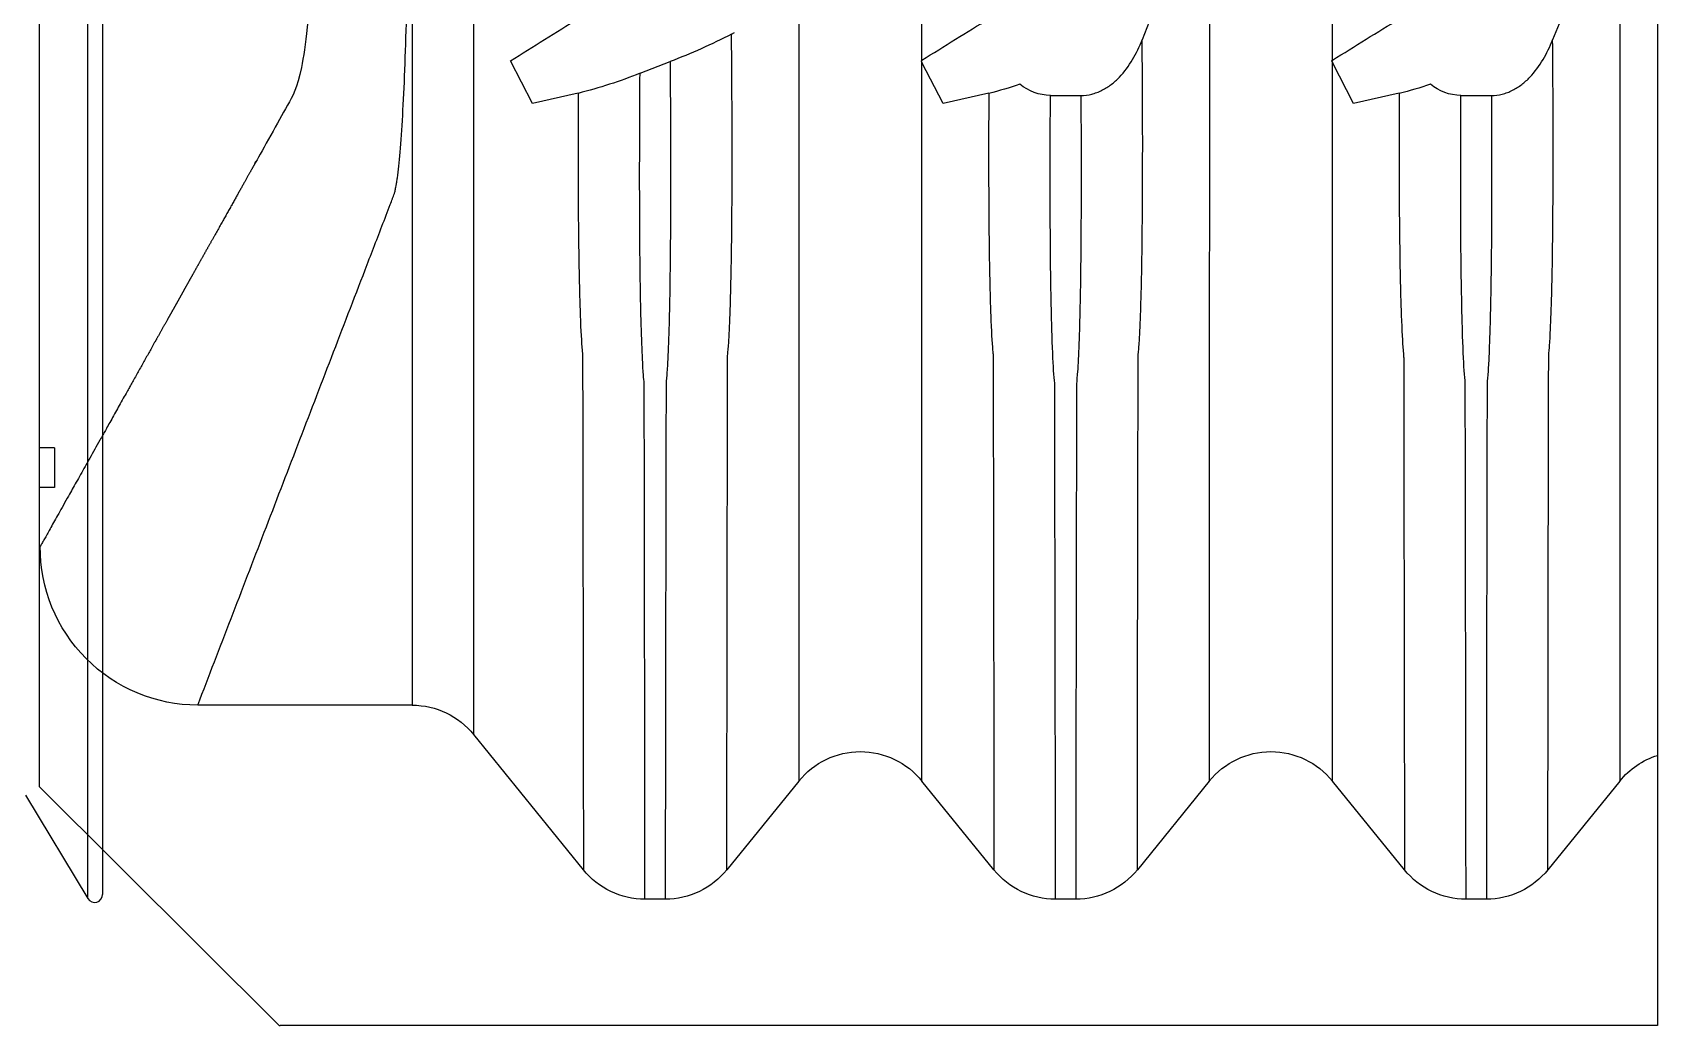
# Model space of a CAD drawing. Header units: millimetres. Extents: x -455371 to 117772, y -78417 to 116564.
# Drawn here: x -26137.2 to -25933, y 56343.5 to 56468.4 of the extents above; entities that cross this region are included whole.
import ezdxf

# ---------------------------------------------------------------- set-up
doc = ezdxf.new("R2010")
doc.units = ezdxf.units.MM
doc.layers.get('0').update_dxf_attribs({"color": 255})
doc.layers.add('BETON-STOP', color=141, linetype='Continuous')
doc.layers.add('Contorno-Cupolex', color=3, linetype='Continuous')
doc.layers.add('quote', color=5, linetype='Continuous', lineweight=15)

# ---------------------------------------------------------------- blocks, each defined once
blk = doc.blocks.new('Cupolex H50')
at = {"layer": 'Contorno-Cupolex', "linetype": 'Continuous'}
for p, q in [((19749.908, 10192.535), (19749.908, 10171.18)), ((19748.944, 10172.425), (19749.723, 10171.128))]:
    blk.add_line(p, q, dxfattribs=at)
blk.add_arc((19749.809, 10171.179), 0.0998, 210.9627, 0.7224, dxfattribs=at)
for points, knots in [([(19749.723, 10177.495), (19749.723, 10177.51), (19749.723, 10177.525), (19749.723, 10177.565), (19749.723, 10177.588), (19749.723, 10177.644), (19749.723, 10177.677), (19749.723, 10177.786), (19749.723, 10177.876), (19749.723, 10178.089), (19749.723, 10178.214), (19749.723, 10178.495), (19749.723, 10178.65), (19749.723, 10178.989), (19749.723, 10179.173), (19749.723, 10179.569), (19749.723, 10179.783), (19749.723, 10180.459), (19749.723, 10180.951), (19749.723, 10181.751), (19749.723, 10182.03), (19749.723, 10182.6), (19749.723, 10182.89), (19749.723, 10183.48), (19749.723, 10183.78), (19749.723, 10184.21), (19749.723, 10184.336), (19749.723, 10184.463)], [0.6826415, 0.6826415, 0.6826415, 0.6826415, 0.6875, 0.6875, 0.6953125, 0.6953125, 0.703125, 0.703125, 0.71875, 0.71875, 0.734375, 0.734375, 0.75, 0.75, 0.765625, 0.765625, 0.78125, 0.78125, 0.8125, 0.8125, 0.828125, 0.828125, 0.84375, 0.84375, 0.859375, 0.859375, 0.8657575, 0.8657575, 0.8657575, 0.8657575]), ([(19749.723, 10171.128), (19749.723, 10172.68), (19749.723, 10174.235), (19749.723, 10176.179), (19749.723, 10176.568), (19749.723, 10177.136), (19749.723, 10177.316), (19749.723, 10177.495)], [0, 0, 0, 0, 0.5, 0.5, 0.625, 0.625, 0.6826415, 0.6826415, 0.6826415, 0.6826415])]:
    blk.add_open_spline(points, degree=3, knots=knots, dxfattribs=at)
blk = doc.blocks.new('*U2216')
at = {"xscale": 10.01836209701863, "yscale": 10.01836209701863, "zscale": 10.01836209701863}
blk.add_blockref('Cupolex H50', (-197296.95, -101829.74), dxfattribs=at)
blk = doc.blocks.new('*U2198')
at = {"layer": 'quote', "color": 0, "linetype": 'ByBlock', "lineweight": -2, "transparency": 16777216}
blk.add_blockref('*U2216', (2710, -2570), dxfattribs=at)
blk = doc.blocks.new('Bs H50 tacca 4')
at = {"layer": 'BETON-STOP'}
for p, q in [((19672.558, 10052.839), (19675.568, 10055.839)), ((19675.568, 10055.839), (19675.579, 10055.839)), ((19692.858, 10055.839), (19675.579, 10055.839)), ((19692.858, 10009.839), (19692.858, 10055.839)), ((19680.411, 10054.254), (19680.156, 10054.254)), ((19685.561, 10054.254), (19685.306, 10054.254)), ((19690.711, 10054.254), (19690.456, 10054.254)), ((19679.383, 10053.884), (19678.008, 10052.189)), ((19682.085, 10052.772), (19681.184, 10053.884)), ((19684.533, 10053.884), (19683.631, 10052.772)), ((19687.235, 10052.772), (19686.334, 10053.884)), ((19689.683, 10053.884), (19688.781, 10052.772)), ((19692.385, 10052.772), (19691.484, 10053.884)), ((19672.558, 10049.089), (19672.558, 10052.839)), ((19678.008, 10052.189), (19678.008, 10032.839)), ((19677.236, 10051.819), (19674.546, 10051.819)), ((19677.236, 10032.839), (19677.236, 10051.819)), ((19672.747, 10049.089), (19672.558, 10049.089)), ((19672.558, 10048.589), (19672.558, 10049.089)), ((19672.747, 10048.589), (19672.747, 10049.089)), ((19672.747, 10048.589), (19672.558, 10048.589)), ((19672.558, 10033.089), (19672.558, 10048.589)), ((19678.745, 10044.27), (19678.47, 10043.734)), ((19679.319, 10044.143), (19678.745, 10044.27)), ((19683.895, 10044.27), (19683.631, 10043.755)), ((19684.469, 10044.143), (19683.895, 10044.27)), ((19689.045, 10044.27), (19688.781, 10043.755)), ((19689.619, 10044.143), (19689.045, 10044.27)), ((19685.243, 10044.17), (19685.624, 10044.17)), ((19690.393, 10044.17), (19690.774, 10044.17)), ((19680.094, 10043.891), (19680.471, 10043.744)), ((19683.62, 10043.734), (19683.631, 10043.755)), ((19683.631, 10043.728), (19683.62, 10043.734)), ((19688.77, 10043.734), (19688.781, 10043.755)), ((19688.781, 10043.728), (19688.77, 10043.734)), ((19681.242, 10043.4), (19681.279, 10043.38))]:
    blk.add_line(p, q, dxfattribs=at)
for centre, radius, start, end in [((19680.157, 10053.259), 0.995, 90.0853, 141.0771), ((19680.409, 10053.258), 0.996, 38.931, 89.9066), ((19685.307, 10053.259), 0.995, 90.0853, 141.0771), ((19685.559, 10053.258), 0.996, 38.931, 89.9066), ((19690.457, 10053.259), 0.995, 90.0853, 141.0771), ((19690.709, 10053.258), 0.996, 38.931, 89.9066), ((19682.858, 10053.395), 0.992, 218.8507, 321.1493), ((19688.008, 10053.395), 0.992, 218.8507, 321.1493), ((19693.158, 10053.395), 0.992, 218.8507, 252.4043), ((19677.234, 10052.815), 0.995, 270.0845, 321.0778), ((19674.551, 10049.839), 1.981, 90.1249, 180.3275), ((19677.802, 10038.174), 6.159, 68.148, 75.7364), ((19683.423, 10039.817), 4.451, 71.1754, 76.4034), ((19685.256, 10043.537), 0.633, 91.2639, 128.8863), ((19688.573, 10039.817), 4.451, 71.1754, 76.4034), ((19690.406, 10043.537), 0.633, 91.2639, 128.8863), ((19698.453, 10075.039), 37.139, 237.4487, 239.0025), ((19677.832, 10036.81), 7.42, 62.6401, 69.1643), ((19703.713, 10075.219), 37.349, 237.473, 238.9994), ((19708.863, 10075.219), 37.349, 237.473, 238.9994), ((19674.405, 10038.676), 12.912, 16.0869, 21.8067), ((19682.218, 10039.553), 10.115, 3.2828, 22.796)]:
    blk.add_arc(centre, radius, start, end, dxfattribs=at)
for points, degree, knots in [([(19680.156, 10054.254), (19680.156, 10052.992), (19680.153, 10051.728), (19680.15, 10049.831), (19680.149, 10049.199), (19680.148, 10048.408), (19680.147, 10048.25), (19680.147, 10048.013), (19680.147, 10047.934), (19680.147, 10047.816), (19680.146, 10047.779), (19680.136, 10047.678), (19680.132, 10047.617), (19680.125, 10047.472), (19680.121, 10047.389), (19680.114, 10047.199), (19680.11, 10047.092), (19680.101, 10046.74), (19680.097, 10046.467), (19680.092, 10046.001), (19680.091, 10045.837), (19680.09, 10045.488), (19680.089, 10045.304), (19680.09, 10044.732), (19680.091, 10044.325), (19680.094, 10043.891)], 3, [0, 0, 0, 0, 0.5, 0.5, 0.75, 0.75, 0.8125, 0.8125, 0.84375, 0.84375, 0.859375, 0.859375, 0.875, 0.875, 0.890625, 0.890625, 0.90625, 0.90625, 0.9375, 0.9375, 0.953125, 0.953125, 0.96875, 0.96875, 1, 1, 1, 1]), ([(19680.471, 10043.744), (19680.475, 10044.19), (19680.477, 10044.608), (19680.478, 10045.385), (19680.476, 10045.748), (19680.471, 10046.391), (19680.467, 10046.672), (19680.458, 10047.036), (19680.455, 10047.148), (19680.447, 10047.348), (19680.444, 10047.436), (19680.436, 10047.588), (19680.432, 10047.653), (19680.425, 10047.734), (19680.422, 10047.758), (19680.42, 10047.8), (19680.42, 10047.819), (19680.42, 10047.918), (19680.42, 10047.998), (19680.42, 10048.235), (19680.419, 10048.394), (19680.417, 10049.186), (19680.417, 10049.82), (19680.413, 10051.722), (19680.411, 10052.989), (19680.411, 10054.254)], 3, [0, 0, 0, 0, 0.03125, 0.03125, 0.0625, 0.0625, 0.09375, 0.09375, 0.109375, 0.109375, 0.125, 0.125, 0.140625, 0.140625, 0.148437, 0.148437, 0.15625, 0.15625, 0.1875, 0.1875, 0.25, 0.25, 0.5, 0.5, 1, 1, 1, 1]), ([(19685.306, 10054.254), (19685.306, 10053.001), (19685.303, 10051.745), (19685.3, 10049.861), (19685.299, 10049.233), (19685.298, 10048.448), (19685.297, 10048.291), (19685.297, 10048.056), (19685.297, 10047.977), (19685.297, 10047.859), (19685.298, 10047.822), (19685.294, 10047.739), (19685.287, 10047.685), (19685.275, 10047.495), (19685.268, 10047.326), (19685.258, 10047.001), (19685.255, 10046.882), (19685.25, 10046.625), (19685.247, 10046.488), (19685.242, 10046.048), (19685.24, 10045.717), (19685.239, 10044.983), (19685.24, 10044.59), (19685.243, 10044.17)], 3, [0, 0, 0, 0, 0.5, 0.5, 0.75, 0.75, 0.8125, 0.8125, 0.84375, 0.84375, 0.859375, 0.859375, 0.875, 0.875, 0.90625, 0.90625, 0.921875, 0.921875, 0.9375, 0.9375, 0.96875, 0.96875, 1, 1, 1, 1]), ([(19685.624, 10044.17), (19685.627, 10044.593), (19685.628, 10044.988), (19685.627, 10045.538), (19685.626, 10045.715), (19685.624, 10046.048), (19685.623, 10046.205), (19685.617, 10046.646), (19685.612, 10046.902), (19685.602, 10047.227), (19685.598, 10047.324), (19685.591, 10047.495), (19685.587, 10047.568), (19685.579, 10047.694), (19685.572, 10047.746), (19685.569, 10047.827), (19685.57, 10047.865), (19685.57, 10047.983), (19685.57, 10048.061), (19685.569, 10048.296), (19685.569, 10048.453), (19685.567, 10049.238), (19685.566, 10049.865), (19685.563, 10051.747), (19685.561, 10053.002), (19685.561, 10054.254)], 3, [0, 0, 0, 0, 0.03125, 0.03125, 0.046875, 0.046875, 0.0625, 0.0625, 0.09375, 0.09375, 0.109375, 0.109375, 0.125, 0.125, 0.140625, 0.140625, 0.15625, 0.15625, 0.1875, 0.1875, 0.25, 0.25, 0.5, 0.5, 1, 1, 1, 1]), ([(19690.456, 10054.254), (19690.456, 10053.001), (19690.453, 10051.745), (19690.45, 10049.861), (19690.449, 10049.233), (19690.448, 10048.448), (19690.447, 10048.291), (19690.447, 10048.056), (19690.447, 10047.977), (19690.447, 10047.859), (19690.448, 10047.822), (19690.444, 10047.739), (19690.437, 10047.685), (19690.425, 10047.495), (19690.418, 10047.326), (19690.408, 10047.001), (19690.405, 10046.882), (19690.4, 10046.625), (19690.397, 10046.488), (19690.392, 10046.048), (19690.39, 10045.717), (19690.389, 10044.983), (19690.39, 10044.59), (19690.393, 10044.17)], 3, [0, 0, 0, 0, 0.5, 0.5, 0.75, 0.75, 0.8125, 0.8125, 0.84375, 0.84375, 0.859375, 0.859375, 0.875, 0.875, 0.90625, 0.90625, 0.921875, 0.921875, 0.9375, 0.9375, 0.96875, 0.96875, 1, 1, 1, 1]), ([(19690.774, 10044.17), (19690.777, 10044.593), (19690.778, 10044.988), (19690.777, 10045.538), (19690.776, 10045.715), (19690.774, 10046.048), (19690.773, 10046.205), (19690.767, 10046.646), (19690.762, 10046.902), (19690.752, 10047.227), (19690.748, 10047.324), (19690.741, 10047.495), (19690.737, 10047.568), (19690.729, 10047.694), (19690.722, 10047.746), (19690.719, 10047.827), (19690.72, 10047.865), (19690.72, 10047.983), (19690.72, 10048.061), (19690.719, 10048.296), (19690.719, 10048.453), (19690.717, 10049.238), (19690.716, 10049.865), (19690.713, 10051.747), (19690.711, 10053.002), (19690.711, 10054.254)], 3, [0, 0, 0, 0, 0.03125, 0.03125, 0.046875, 0.046875, 0.0625, 0.0625, 0.09375, 0.09375, 0.109375, 0.109375, 0.125, 0.125, 0.140625, 0.140625, 0.15625, 0.15625, 0.1875, 0.1875, 0.25, 0.25, 0.5, 0.5, 1, 1, 1, 1]), ([(19679.319, 10044.143), (19679.317, 10044.552), (19679.317, 10044.933), (19679.318, 10045.461), (19679.319, 10045.628), (19679.322, 10045.942), (19679.324, 10046.089), (19679.328, 10046.363), (19679.331, 10046.49), (19679.337, 10046.725), (19679.34, 10046.833), (19679.351, 10047.122), (19679.358, 10047.265), (19679.37, 10047.391), (19679.373, 10047.413), (19679.374, 10047.453), (19679.374, 10047.472), (19679.374, 10047.53), (19679.374, 10047.569), (19679.374, 10047.685), (19679.374, 10047.763), (19679.375, 10047.995), (19679.375, 10048.15), (19679.377, 10048.925), (19679.377, 10049.546), (19679.381, 10051.406), (19679.383, 10052.646), (19679.383, 10053.884)], 3, [0, 0, 0, 0, 0.03125, 0.03125, 0.046875, 0.046875, 0.0625, 0.0625, 0.078125, 0.078125, 0.09375, 0.09375, 0.125, 0.125, 0.132813, 0.132813, 0.140625, 0.140625, 0.15625, 0.15625, 0.1875, 0.1875, 0.25, 0.25, 0.5, 0.5, 1, 1, 1, 1]), ([(19681.184, 10053.884), (19681.184, 10052.621), (19681.186, 10051.355), (19681.189, 10049.456), (19681.19, 10048.823), (19681.192, 10048.032), (19681.192, 10047.873), (19681.193, 10047.636), (19681.193, 10047.557), (19681.193, 10047.458), (19681.192, 10047.439), (19681.195, 10047.396), (19681.199, 10047.372), (19681.206, 10047.291), (19681.21, 10047.226), (19681.217, 10047.074), (19681.221, 10046.986), (19681.228, 10046.787), (19681.231, 10046.675), (19681.24, 10046.311), (19681.244, 10046.03), (19681.248, 10045.552), (19681.249, 10045.383), (19681.25, 10045.025), (19681.25, 10044.837), (19681.248, 10044.255), (19681.246, 10043.84), (19681.242, 10043.4)], 3, [0, 0, 0, 0, 0.5, 0.5, 0.75, 0.75, 0.8125, 0.8125, 0.84375, 0.84375, 0.851563, 0.851563, 0.859375, 0.859375, 0.875, 0.875, 0.890625, 0.890625, 0.90625, 0.90625, 0.9375, 0.9375, 0.953125, 0.953125, 0.96875, 0.96875, 1, 1, 1, 1]), ([(19684.469, 10044.143), (19684.467, 10044.552), (19684.467, 10044.933), (19684.468, 10045.461), (19684.469, 10045.628), (19684.472, 10045.942), (19684.474, 10046.089), (19684.478, 10046.363), (19684.481, 10046.49), (19684.487, 10046.725), (19684.49, 10046.833), (19684.501, 10047.122), (19684.508, 10047.265), (19684.52, 10047.391), (19684.523, 10047.413), (19684.524, 10047.453), (19684.524, 10047.472), (19684.524, 10047.53), (19684.524, 10047.569), (19684.524, 10047.685), (19684.524, 10047.763), (19684.525, 10047.995), (19684.525, 10048.15), (19684.527, 10048.925), (19684.527, 10049.546), (19684.531, 10051.406), (19684.533, 10052.646), (19684.533, 10053.884)], 3, [0, 0, 0, 0, 0.03125, 0.03125, 0.046875, 0.046875, 0.0625, 0.0625, 0.078125, 0.078125, 0.09375, 0.09375, 0.125, 0.125, 0.132812, 0.132812, 0.140625, 0.140625, 0.15625, 0.15625, 0.1875, 0.1875, 0.25, 0.25, 0.5, 0.5, 1, 1, 1, 1]), ([(19686.334, 10053.884), (19686.334, 10052.623), (19686.336, 10051.359), (19686.339, 10049.464), (19686.34, 10048.832), (19686.342, 10048.042), (19686.342, 10047.884), (19686.343, 10047.647), (19686.343, 10047.568), (19686.343, 10047.469), (19686.343, 10047.45), (19686.344, 10047.409), (19686.347, 10047.386), (19686.355, 10047.308), (19686.359, 10047.246), (19686.366, 10047.098), (19686.37, 10047.012), (19686.377, 10046.819), (19686.38, 10046.709), (19686.389, 10046.352), (19686.393, 10046.075), (19686.397, 10045.603), (19686.398, 10045.436), (19686.399, 10045.084), (19686.4, 10044.897), (19686.399, 10044.32), (19686.397, 10043.909), (19686.393, 10043.472)], 3, [0, 0, 0, 0, 0.5, 0.5, 0.75, 0.75, 0.8125, 0.8125, 0.84375, 0.84375, 0.851563, 0.851563, 0.859375, 0.859375, 0.875, 0.875, 0.890625, 0.890625, 0.90625, 0.90625, 0.9375, 0.9375, 0.953125, 0.953125, 0.96875, 0.96875, 1, 1, 1, 1]), ([(19689.619, 10044.143), (19689.617, 10044.552), (19689.617, 10044.933), (19689.618, 10045.461), (19689.619, 10045.628), (19689.622, 10045.942), (19689.624, 10046.089), (19689.628, 10046.363), (19689.631, 10046.49), (19689.637, 10046.725), (19689.64, 10046.833), (19689.651, 10047.122), (19689.658, 10047.265), (19689.67, 10047.391), (19689.673, 10047.413), (19689.674, 10047.453), (19689.674, 10047.472), (19689.674, 10047.53), (19689.674, 10047.569), (19689.674, 10047.685), (19689.674, 10047.763), (19689.675, 10047.995), (19689.675, 10048.15), (19689.677, 10048.925), (19689.677, 10049.546), (19689.681, 10051.406), (19689.683, 10052.646), (19689.683, 10053.884)], 3, [0, 0, 0, 0, 0.03125, 0.03125, 0.046875, 0.046875, 0.0625, 0.0625, 0.078125, 0.078125, 0.09375, 0.09375, 0.125, 0.125, 0.132813, 0.132813, 0.140625, 0.140625, 0.15625, 0.15625, 0.1875, 0.1875, 0.25, 0.25, 0.5, 0.5, 1, 1, 1, 1]), ([(19691.484, 10053.884), (19691.484, 10052.623), (19691.486, 10051.359), (19691.489, 10049.464), (19691.49, 10048.832), (19691.492, 10048.042), (19691.492, 10047.884), (19691.493, 10047.647), (19691.493, 10047.568), (19691.493, 10047.469), (19691.493, 10047.45), (19691.494, 10047.409), (19691.497, 10047.386), (19691.505, 10047.308), (19691.509, 10047.246), (19691.516, 10047.098), (19691.52, 10047.012), (19691.527, 10046.819), (19691.53, 10046.709), (19691.539, 10046.352), (19691.543, 10046.075), (19691.547, 10045.603), (19691.548, 10045.436), (19691.549, 10045.084), (19691.55, 10044.897), (19691.549, 10044.32), (19691.547, 10043.909), (19691.543, 10043.472)], 3, [0, 0, 0, 0, 0.5, 0.5, 0.75, 0.75, 0.8125, 0.8125, 0.84375, 0.84375, 0.851562, 0.851562, 0.859375, 0.859375, 0.875, 0.875, 0.890625, 0.890625, 0.90625, 0.90625, 0.9375, 0.9375, 0.953125, 0.953125, 0.96875, 0.96875, 1, 1, 1, 1]), ([(19682.085, 10032.839), (19682.085, 10034.04), (19682.085, 10035.241), (19682.085, 10037.042), (19682.085, 10037.643), (19682.085, 10038.544), (19682.085, 10038.844), (19682.085, 10039.294), (19682.085, 10039.444), (19682.085, 10039.745), (19682.085, 10039.895), (19682.086, 10040.345), (19682.086, 10040.645), (19682.086, 10041.244), (19682.086, 10041.538), (19682.086, 10042.11), (19682.086, 10042.388), (19682.086, 10042.932), (19682.086, 10043.198), (19682.086, 10043.952), (19682.086, 10044.404), (19682.086, 10045.199), (19682.086, 10045.526), (19682.086, 10045.911), (19682.086, 10046.021), (19682.086, 10046.2), (19682.085, 10046.27), (19682.085, 10046.369), (19682.085, 10046.413), (19682.085, 10046.507), (19682.085, 10046.554), (19682.085, 10046.788), (19682.085, 10046.974), (19682.085, 10047.535), (19682.085, 10047.909), (19682.085, 10049.78), (19682.085, 10051.276), (19682.085, 10052.772)], 3, [0, 0, 0, 0, 0.0625, 0.0625, 0.09375, 0.09375, 0.109375, 0.109375, 0.117188, 0.117188, 0.125, 0.125, 0.140625, 0.140625, 0.15625, 0.15625, 0.171875, 0.171875, 0.1875, 0.1875, 0.21875, 0.21875, 0.25, 0.25, 0.265625, 0.265625, 0.28125, 0.28125, 0.296875, 0.296875, 0.3125, 0.3125, 0.375, 0.375, 0.5, 0.5, 1, 1, 1, 1]), ([(19683.631, 10052.772), (19683.631, 10051.565), (19683.631, 10050.357), (19683.631, 10048.546), (19683.631, 10047.942), (19683.631, 10047.036), (19683.631, 10046.735), (19683.631, 10046.395), (19683.631, 10046.359), (19683.631, 10046.279), (19683.631, 10046.225), (19683.631, 10046.027), (19683.631, 10045.848), (19683.63, 10045.395), (19683.63, 10045.117), (19683.631, 10044.492), (19683.631, 10044.143), (19683.631, 10043.755)], 3, [0, 0, 0, 0, 0.5, 0.5, 0.75, 0.75, 0.875, 0.875, 0.890625, 0.890625, 0.90625, 0.90625, 0.9375, 0.9375, 0.96875, 0.96875, 1, 1, 1, 1]), ([(19687.235, 10032.839), (19687.235, 10034.04), (19687.235, 10035.241), (19687.235, 10037.042), (19687.235, 10037.643), (19687.235, 10038.544), (19687.235, 10038.844), (19687.235, 10039.294), (19687.235, 10039.444), (19687.235, 10039.745), (19687.235, 10039.895), (19687.236, 10040.345), (19687.236, 10040.645), (19687.236, 10041.244), (19687.236, 10041.538), (19687.236, 10042.11), (19687.236, 10042.388), (19687.236, 10042.932), (19687.236, 10043.198), (19687.236, 10043.952), (19687.236, 10044.404), (19687.236, 10045.199), (19687.236, 10045.526), (19687.236, 10045.911), (19687.236, 10046.021), (19687.236, 10046.2), (19687.235, 10046.27), (19687.235, 10046.369), (19687.235, 10046.413), (19687.235, 10046.507), (19687.235, 10046.554), (19687.235, 10046.788), (19687.235, 10046.974), (19687.235, 10047.535), (19687.235, 10047.909), (19687.235, 10049.78), (19687.235, 10051.276), (19687.235, 10052.772)], 3, [0, 0, 0, 0, 0.0625, 0.0625, 0.09375, 0.09375, 0.109375, 0.109375, 0.117187, 0.117187, 0.125, 0.125, 0.140625, 0.140625, 0.15625, 0.15625, 0.171875, 0.171875, 0.1875, 0.1875, 0.21875, 0.21875, 0.25, 0.25, 0.265625, 0.265625, 0.28125, 0.28125, 0.296875, 0.296875, 0.3125, 0.3125, 0.375, 0.375, 0.5, 0.5, 1, 1, 1, 1]), ([(19688.781, 10052.772), (19688.781, 10051.565), (19688.781, 10050.357), (19688.781, 10048.546), (19688.781, 10047.942), (19688.781, 10047.036), (19688.781, 10046.735), (19688.781, 10046.395), (19688.781, 10046.359), (19688.781, 10046.279), (19688.781, 10046.225), (19688.781, 10046.027), (19688.781, 10045.848), (19688.78, 10045.395), (19688.78, 10045.117), (19688.781, 10044.492), (19688.781, 10044.143), (19688.781, 10043.755)], 3, [0, 0, 0, 0, 0.5, 0.5, 0.75, 0.75, 0.875, 0.875, 0.890625, 0.890625, 0.90625, 0.90625, 0.9375, 0.9375, 0.96875, 0.96875, 1, 1, 1, 1]), ([(19692.385, 10032.839), (19692.385, 10034.04), (19692.385, 10035.241), (19692.385, 10037.042), (19692.385, 10037.643), (19692.385, 10038.544), (19692.385, 10038.844), (19692.385, 10039.294), (19692.385, 10039.444), (19692.385, 10039.745), (19692.385, 10039.895), (19692.386, 10040.345), (19692.386, 10040.645), (19692.386, 10041.244), (19692.386, 10041.538), (19692.386, 10042.11), (19692.386, 10042.388), (19692.386, 10042.932), (19692.386, 10043.198), (19692.386, 10043.952), (19692.386, 10044.404), (19692.386, 10045.199), (19692.386, 10045.526), (19692.386, 10045.911), (19692.386, 10046.021), (19692.386, 10046.2), (19692.385, 10046.27), (19692.385, 10046.369), (19692.385, 10046.413), (19692.385, 10046.507), (19692.385, 10046.554), (19692.385, 10046.788), (19692.385, 10046.974), (19692.385, 10047.535), (19692.385, 10047.909), (19692.385, 10049.78), (19692.385, 10051.276), (19692.385, 10052.772)], 3, [0, 0, 0, 0, 0.0625, 0.0625, 0.09375, 0.09375, 0.109375, 0.109375, 0.117188, 0.117188, 0.125, 0.125, 0.140625, 0.140625, 0.15625, 0.15625, 0.171875, 0.171875, 0.1875, 0.1875, 0.21875, 0.21875, 0.25, 0.25, 0.265625, 0.265625, 0.28125, 0.28125, 0.296875, 0.296875, 0.3125, 0.3125, 0.375, 0.375, 0.5, 0.5, 1, 1, 1, 1]), ([(19674.546, 10051.819), (19674.824, 10051.096), (19675.243, 10050.007), (19675.802, 10048.553), (19676.223, 10047.456), (19676.575, 10046.541), (19676.821, 10045.902), (19676.935, 10045.605), (19676.983, 10045.479), (19677, 10045.434), (19677.014, 10045.4), (19677.023, 10045.361), (19677.033, 10045.311), (19677.042, 10045.257), (19677.059, 10045.139), (19677.085, 10044.897), (19677.117, 10044.441), (19677.145, 10043.865), (19677.173, 10042.973), (19677.19, 10041.906), (19677.188, 10040.753), (19677.181, 10040.062), (19677.173, 10039.572), (19677.167, 10039.19), (19677.156, 10038.521), (19677.137, 10037.375), (19677.105, 10035.417), (19677.079, 10033.842), (19677.062, 10032.839)], 3, [0, 0, 0, 0, 0.247753, 0.372985, 0.498218, 0.623451, 0.686067, 0.717375, 0.725202, 0.729131, 0.732712, 0.736995, 0.741519, 0.744877, 0.748234, 0.763673, 0.77975, 0.795578, 0.811398, 0.843021, 0.858859, 0.874812, 0.879946, 0.885054, 0.895272, 0.915707, 0.946359, 1, 1, 1, 1]), ([(19676.066, 10032.839), (19676.057, 10039.785), (19676.056, 10039.827), (19676.056, 10040.198), (19676.051, 10040.544), (19676.046, 10040.886), (19676.036, 10041.219), (19676.027, 10041.552), (19676.013, 10041.864), (19676, 10042.174), (19675.983, 10042.453), (19675.966, 10042.731), (19675.946, 10042.972), (19675.926, 10043.213), (19675.904, 10043.412), (19675.881, 10043.608), (19675.857, 10043.756), (19675.833, 10043.903), (19675.806, 10044.003), (19675.793, 10044.052), (19675.78, 10044.089), (19675.773, 10044.107), (19675.767, 10044.122), (19675.761, 10044.135), (19675.754, 10044.148), (19675.752, 10044.151), (19675.747, 10044.16), (19675.743, 10044.167), (19675.739, 10044.174), (19675.737, 10044.177), (19675.722, 10044.204), (19675.709, 10044.227), (19675.688, 10044.265), (19675.631, 10044.367), (19675.552, 10044.508), (19675.416, 10044.75), (19675.28, 10044.993), (19675.239, 10045.067), (19674.736, 10045.964), (19674.31, 10046.723), (19673.647, 10047.907), (19672.673, 10049.644), (19672.57, 10049.827)], 2, [0, 0, 0, 0.127885, 0.127885, 0.143871, 0.143871, 0.159857, 0.159857, 0.175842, 0.175842, 0.191828, 0.191828, 0.207814, 0.207814, 0.223799, 0.223799, 0.239785, 0.239785, 0.255771, 0.255771, 0.263764, 0.263764, 0.26776, 0.26776, 0.271757, 0.271757, 0.273755, 0.273755, 0.275753, 0.275753, 0.279749, 0.279749, 0.287742, 0.287742, 0.319714, 0.319714, 0.383656, 0.383656, 0.511542, 0.511542, 0.767313, 0.767313, 1, 1, 1]), ([(19685.624, 10044.17), (19685.671, 10044.17), (19685.716, 10044.164), (19685.782, 10044.148), (19685.804, 10044.141), (19685.847, 10044.125), (19685.869, 10044.115), (19685.93, 10044.084), (19685.969, 10044.059), (19686.024, 10044.018), (19686.041, 10044.003), (19686.076, 10043.972), (19686.092, 10043.956), (19686.171, 10043.873), (19686.225, 10043.799), (19686.319, 10043.641), (19686.359, 10043.558), (19686.393, 10043.472)], 3, [0, 0, 0, 0, 0.125, 0.125, 0.1875, 0.1875, 0.25, 0.25, 0.375, 0.375, 0.4375, 0.4375, 0.5, 0.5, 0.75, 0.75, 1, 1, 1, 1]), ([(19690.774, 10044.17), (19690.821, 10044.17), (19690.866, 10044.164), (19690.932, 10044.148), (19690.954, 10044.141), (19690.997, 10044.125), (19691.019, 10044.115), (19691.08, 10044.084), (19691.119, 10044.059), (19691.174, 10044.018), (19691.191, 10044.003), (19691.226, 10043.972), (19691.242, 10043.956), (19691.321, 10043.873), (19691.375, 10043.799), (19691.469, 10043.641), (19691.509, 10043.558), (19691.543, 10043.472)], 3, [0, 0, 0, 0, 0.125, 0.125, 0.1875, 0.1875, 0.25, 0.25, 0.375, 0.375, 0.4375, 0.4375, 0.5, 0.5, 0.75, 0.75, 1, 1, 1, 1]), ([(19683.631, 10043.728), (19683.631, 10043.351), (19683.631, 10042.952), (19683.63, 10042.322), (19683.63, 10042.106), (19683.63, 10041.663), (19683.63, 10041.437), (19683.631, 10040.758), (19683.631, 10040.298), (19683.631, 10039.6), (19683.631, 10039.367), (19683.631, 10038.9), (19683.631, 10038.667), (19683.631, 10036.569), (19683.631, 10034.704), (19683.631, 10032.839)], 3, [0, 0, 0, 0, 0.125, 0.125, 0.1875, 0.1875, 0.25, 0.25, 0.375, 0.375, 0.4375, 0.4375, 0.5, 0.5, 1, 1, 1, 1]), ([(19688.781, 10043.728), (19688.781, 10043.351), (19688.781, 10042.952), (19688.78, 10042.322), (19688.78, 10042.106), (19688.78, 10041.663), (19688.78, 10041.437), (19688.781, 10040.758), (19688.781, 10040.298), (19688.781, 10039.6), (19688.781, 10039.367), (19688.781, 10038.9), (19688.781, 10038.667), (19688.781, 10036.569), (19688.781, 10034.704), (19688.781, 10032.839)], 3, [0, 0, 0, 0, 0.125, 0.125, 0.1875, 0.1875, 0.25, 0.25, 0.375, 0.375, 0.4375, 0.4375, 0.5, 0.5, 1, 1, 1, 1])]:
    blk.add_open_spline(points, degree=degree, knots=knots, dxfattribs=at)
blk = doc.blocks.new('*U2177')
at = {"xscale": 10.01836209701863, "yscale": 10.01836209701863, "zscale": 10.01836209701863}
blk.add_blockref('Bs H50 tacca 4', (-197188.5, -100791.62), dxfattribs=at)
blk = doc.blocks.new('*U2178')
at = {"layer": 'quote', "color": 0, "linetype": 'ByBlock', "lineweight": -2, "transparency": 16777216}
blk.add_blockref('*U2177', (2690, 2570), dxfattribs=at)

msp = doc.modelspace()

# ---------------------------------------------------------------- block references
at = {"layer": 'quote'}
msp.add_blockref('*U2198', (-29403.22, 58861.2), dxfattribs=at)
at = {"layer": 'quote', "xscale": -1, "rotation": 180}
msp.add_blockref('*U2178', (-28724.69, 58864.96), dxfattribs=at)

doc.saveas('drawing.dxf')
